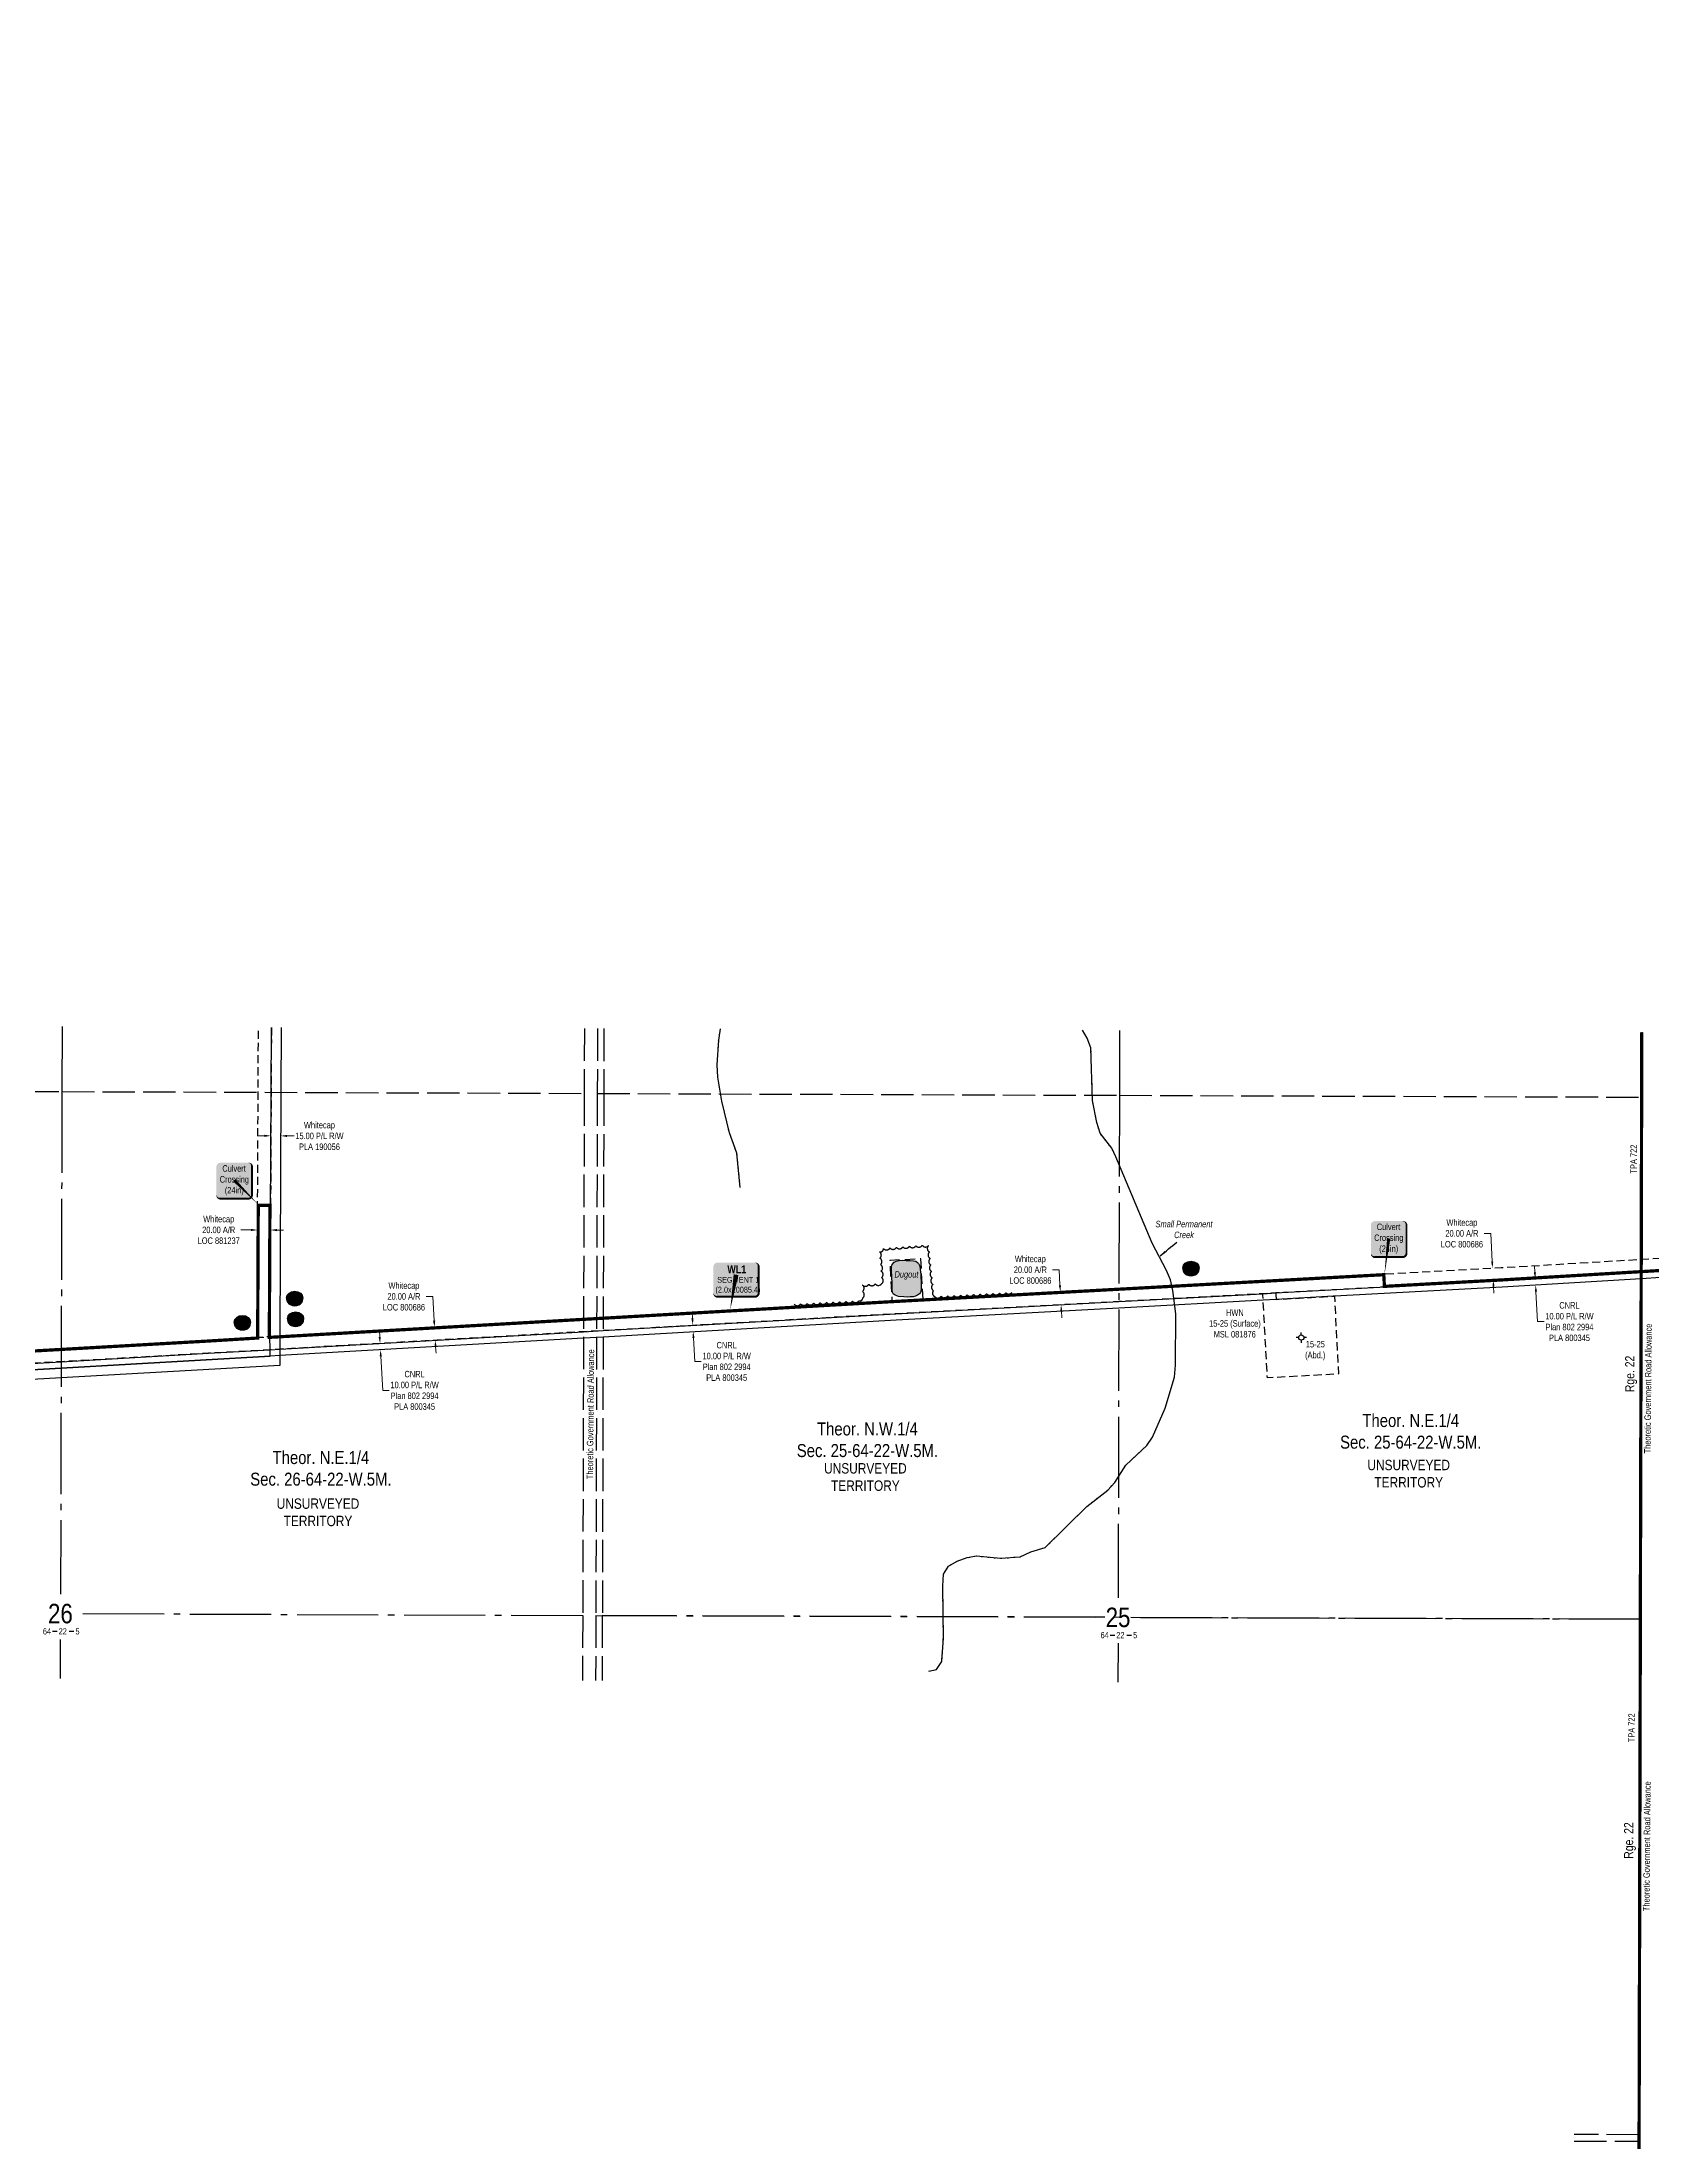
# Model space of a CAD drawing. Extents: x 479172 to 490274, y 6044075 to 6051612.
# Drawn here: x 486084 to 488565, y 6045830 to 6049065 of the extents above; entities that cross this region are included whole.
import ezdxf
from ezdxf.enums import TextEntityAlignment as Align

# ---------------------------------------------------------------- set-up
doc = ezdxf.new("R2010")
doc.units = 0
doc.header["$LTSCALE"] = 5
doc.header["$PDSIZE"] = 0.5
for name, pattern in [('0', [1, 1, 0]), ('CENTERLINEX3', [5, 2.5, -1, 0.5, -1]), ('foc-ACCESSROAD', [3.75, 2.5, -1.25]), ('foc-QUARTERLINE', [33, 25, -3, 2, -3]), ('foc-UNSURVEYED', [12.5, 10, -2.5]), ('foc-WHEELTRACKS', [2, 0.4, -1.6]), ('HIDDEN2', [4.7625, 3.175, -1.5875])]:
    doc.linetypes.add(name, pattern=pattern)
doc.layers.get('Defpoints').update_dxf_attribs({"color": 9})
for name, color, linetype in [('10', 1, 'Continuous'), ('9', 3, 'Continuous'), ('C-AR', 13, 'foc-ACCESSROAD'), ('C-RW', 13, 'Continuous'), ('C-SYMBOL', 7, 'Continuous'), ('CG-NOTES', 7, 'Continuous'), ('D-TXT', 6, 'Continuous'), ('F-RW', 190, 'Continuous'), ('F-WS', 190, 'foc-ACCESSROAD'), ('F-WS-S', 8, 'Continuous'), ('L-QSEC', 8, 'foc-QUARTERLINE'), ('L-ROAD-T', 7, 'Continuous'), ('L-SECLBL', 7, 'Continuous'), ('L-UNS-T', 3, 'Continuous'), ('L-USEC', 7, 'foc-UNSURVEYED'), ('P-CROSSINGS', 250, 'Continuous'), ('P-PROPOSED', 10, 'Continuous'), ('T-BUSH', 110, '0'), ('T-EXISTING TFA', 220, 'HIDDEN2'), ('T-WATER', 160, 'Continuous'), ('T-WATER-H', 133, 'Continuous'), ('T-WATER-P3', 160, 'foc-WHEELTRACKS'), ('T-WATER-T', 170, 'Continuous')]:
    doc.layers.add(name, color=color, linetype=linetype)
doc.layers.add('AS-TRAPPER BOUNDARY', color=7, linetype='CENTERLINEX3', true_color=0xb85c00, transparency=0.6)
doc.layers.add('AS-TRAPPER-T', color=7, linetype='Continuous', true_color=0xc26100)
for name, color, linetype, lineweight in [('C-AR-T', 13, 'Continuous', 9), ('F-RW-T', 190, 'Continuous', 9), ('F-WS-T', 190, 'Continuous', 9)]:
    doc.layers.add(name, color=color, linetype=linetype, lineweight=lineweight)
doc.styles.add('175L', font='ARIALN.TTF', dxfattribs={"height": 20})
doc.styles.add('80', font='ARIALN.TTF', dxfattribs={"height": 10})
doc.styles.add('80CG', font='ARIALN.TTF', dxfattribs={"height": 10})
doc.styles.add('80L', font='ARIALN.TTF', dxfattribs={"height": 10})
doc.styles.add('80LS', font='ARIALNI.TTF', dxfattribs={"height": 10})
doc.styles.add('BOLD', font='ARIALNB.TTF')
doc.styles.add('Crossing', font='ARIALN.TTF', dxfattribs={"height": 10})
doc.styles.add('foc-LtypeFont', font='ARIALN.TTF', dxfattribs={"height": 7.35})
doc.styles.add('SIMPLEX', font='ARIALN.TTF')
doc.linetypes.add('foc-TOPO-flowdirection-NOLINE', pattern='A,0,[">",foc-LtypeFont,S=0.3,R=0,X=0,Y=-0.945],-20,[">",foc-LtypeFont,S=0.3,R=0,X=0,Y=-0.945],0', length=20)
doc.dimstyles.new('Compass 5 000', dxfattribs={"dimscale": 5, "dimtxt": 9, "dimasz": 2, "dimexe": 0.2, "dimexo": 0.0625, "dimgap": 0.5, "dimtad": 0, "dimtih": 1, "dimtoh": 1, "dimzin": 0, "dimdsep": 46, "dimtxsty": '80CG', "dimcen": 0.1, "dimse1": 1, "dimse2": 1, "dimclrd": 256, "dimclrt": 256, "dimaunit": 1, "dimadec": 4, "dimazin": 0, "dimtfac": 0.06, "dimtofl": 0, "dimtmove": 0, "dimatfit": 1, "dimfxl": 0.2, "dimtolj": 1, "dimtzin": 0, "dimlwd": -1, "dimarcsym": 0})

# ---------------------------------------------------------------- blocks, each defined once
blk = doc.blocks.new('*U426')
h = blk.add_hatch(color=254)
edge = h.paths.add_edge_path()
edge.add_line((-21.5, -28.5), (21.5, -28.5))
edge.add_arc((21.5, -22.5), 6, 270, 360)
edge.add_line((27.5, -22.5), (27.5, 21))
edge.add_arc((21.5, 21), 6, 0, 90)
edge.add_line((21.5, 27), (-21.5, 27))
edge.add_arc((-21.5, 21), 6, 90, 180)
edge.add_line((-27.5, 21), (-27.5, -22.5))
edge.add_arc((-21.5, -22.5), 6, 180, 270)
at = {"color": 160, "flags": 128}
blk.add_lwpolyline([(-21.5, -28.5, 3, 3, 0), (21.5, -28.5, 3, 3, 0.414214), (27.5, -22.5, 3, 3, 0), (27.5, 21, 3, 0, 0.414214), (21.5, 27, 0, 0, 0), (-21.5, 27, 0, 0, 0.414214), (-27.5, 21, 0, 0, 0), (-27.5, -22.5, 0, 3, 0.414214)], format="xyseb", close=True, dxfattribs=at)
at = {"color": 160, "style": '80'}
blk.add_attdef('ENTER_TEXT_001', (-26.8, -4.9), '', height=10, dxfattribs=at)
blk = doc.blocks.new('xing2')
h = blk.add_hatch(color=50)
h.dxf.hatch_style = 1
edge = h.paths.add_edge_path()
edge.add_ellipse((0, 0), major_axis=(-12.5, 0), ratio=0.816297, start_angle=0, end_angle=360)
h = blk.add_hatch(color=250)
h.dxf.hatch_style = 1
edge = h.paths.add_edge_path()
edge.add_ellipse((0, -2), major_axis=(-12.5, 0), ratio=0.816297, start_angle=0, end_angle=180)
edge.add_line((12.5, -2), (12.5, 0))
edge.add_ellipse((0, 0), major_axis=(-12.5, 0), ratio=0.816297, start_angle=0, end_angle=180, ccw=False)
edge.add_line((-12.5, 0), (-12.5, -2))
at = {"color": 250}
blk.add_ellipse((0, 0), major_axis=(-12.5, 0), ratio=0.816297, dxfattribs=at)
blk.add_ellipse((0, -2), major_axis=(-12.5, 0), ratio=0.816297, start_param=0, end_param=3.141593, dxfattribs=at)
at = {"color": 250, "style": 'Crossing'}
blk.add_attdef('CROSSING', text='', height=9, dxfattribs=at).set_placement((0.1, 0), align=Align.MIDDLE_CENTER)
at = {"color": 250, "style": 'Crossing', "flags": 1}
for tag, p in [('DESCRIPTION', (0.1, -25.8)), ('OWNER', (0.1, -12.5)), ('LOCATION', (0.1, -39.3)), ('DWG_REF', (0.1, -52.8))]:
    blk.add_attdef(tag, text='', height=9, dxfattribs=at).set_placement(p, align=Align.MIDDLE_CENTER)
blk = doc.blocks.new('Gabd')
for p, q in [((-0.81, 0), (-1.62, 0)), ((0, 0.81), (0, 1.62)), ((1.62, 0), (0.81, 0)), ((0, -0.81), (0, -1.62))]:
    blk.add_line(p, q)
blk.add_circle((0, 0), 0.8)
blk = doc.blocks.new('L-SECLBL')
at = {"layer": '9', "color": 7}
for p, q in [((-5.1, -27.8), (-12.3, -27.8)), ((20.7, -27.8), (13.5, -27.8))]:
    blk.add_line(p, q, dxfattribs=at)
at = {"layer": '10', "color": 2, "style": 'SIMPLEX'}
blk.add_attdef('SEC', text='', height=30, dxfattribs=at).set_placement((0, 0), align=Align.MIDDLE)
at = {"layer": '10', "color": 5, "style": '80L'}
blk.add_attdef('TWP', text='', height=9.5, dxfattribs=at).set_placement((-14.4, -27.4), align=Align.MIDDLE_RIGHT)
blk.add_attdef('RGE', text='', height=9.5, dxfattribs=at).set_placement((3.6, -27.4), align=Align.MIDDLE_CENTER)
blk.add_attdef('MER', text='', height=9.5, dxfattribs=at).set_placement((23.2, -27.4), align=Align.MIDDLE_LEFT)
blk = doc.blocks.new('*D481')
at = {"layer": 'C-AR-T', "transparency": 16777216}
for p, q in [((486686.5, 6047132.4), (486676.5, 6047132.4)), ((486688.6, 6047095), (486686.5, 6047132.4)), ((486690.9, 6047055), (486691.5, 6047045))]:
    blk.add_line(p, q, dxfattribs=at)
for points in [[(486690.3, 6047095), (486686.9, 6047094.9), (486689.2, 6047085)], [(486692.6, 6047055.1), (486689.2, 6047054.9), (486690.3, 6047065)]]:
    blk.add_solid(points, dxfattribs=at)
at = {"layer": 'Defpoints', "color": 0, "transparency": 16777216}
for p in [(486669.3, 6047083.8), (486670.5, 6047063.8), (486689.2, 6047085)]:
    blk.add_point(p, dxfattribs=at)
at = {"layer": 'C-AR-T', "transparency": 16777216, "insert": (486642.1, 6047132.4), "char_height": 10, "attachment_point": 5, "style": '80CG'}
blk.add_mtext('\\A1;Whitecap\\P20.00 A/R\\PLOC 800686', dxfattribs=at)
blk = doc.blocks.new('*D482')
at = {"layer": 'C-AR-T', "transparency": 16777216}
for p, q in [((486406.5, 6047234.8), (486391, 6047234.9)), ((486446.4, 6047234.6), (486456.4, 6047234.6))]:
    blk.add_line(p, q, dxfattribs=at)
for points in [[(486406.5, 6047236.5), (486406.4, 6047233.1), (486416.5, 6047234.7)], [(486446.5, 6047236.3), (486446.4, 6047232.9), (486436.4, 6047234.7)]]:
    blk.add_solid(points, dxfattribs=at)
at = {"layer": 'Defpoints', "color": 0, "transparency": 16777216}
for p in [(486416.5, 6047236.8), (486436.4, 6047234.7), (486436.5, 6047236.7)]:
    blk.add_point(p, dxfattribs=at)
at = {"layer": 'C-AR-T', "transparency": 16777216, "insert": (486356.7, 6047234.9), "char_height": 10, "attachment_point": 5, "style": '80CG'}
blk.add_mtext('\\A1;Whitecap\\P20.00 A/R\\PLOC 881237', dxfattribs=at)
blk = doc.blocks.new('*D483')
at = {"layer": 'C-AR-T', "transparency": 16777216}
for p, q in [((486427.1, 6047379.8), (486417.1, 6047379.9)), ((486462.1, 6047379.7), (486472.8, 6047379.6))]:
    blk.add_line(p, q, dxfattribs=at)
for points in [[(486427.1, 6047381.5), (486427.1, 6047378.2), (486437.1, 6047379.8)], [(486462.1, 6047381.3), (486462.1, 6047378), (486452.1, 6047379.7)]]:
    blk.add_solid(points, dxfattribs=at)
at = {"layer": 'Defpoints', "color": 0, "transparency": 16777216}
for p in [(486437.1, 6047379.8), (486437, 6047347.9), (486452, 6047347.8)]:
    blk.add_point(p, dxfattribs=at)
at = {"layer": 'C-AR-T', "transparency": 16777216, "insert": (486511.9, 6047379.6), "char_height": 10, "attachment_point": 5, "style": '80CG'}
blk.add_mtext('\\A1;Whitecap\\P15.00 P/L R/W\\PPLA 190056', dxfattribs=at)
blk = doc.blocks.new('*D487')
at = {"layer": 'C-AR-T', "transparency": 16777216}
for p, q in [((487651.6, 6047173.5), (487641.6, 6047173.5)), ((487652.9, 6047149.6), (487651.6, 6047173.5)), ((487655.1, 6047109.6), (487655.7, 6047099.7))]:
    blk.add_line(p, q, dxfattribs=at)
for points in [[(487654.6, 6047149.7), (487651.3, 6047149.5), (487653.5, 6047139.6)], [(487656.8, 6047109.7), (487653.5, 6047109.6), (487654.6, 6047119.6)]]:
    blk.add_solid(points, dxfattribs=at)
at = {"layer": 'Defpoints', "color": 0, "transparency": 16777216}
for p in [(487500.3, 6047131.2), (487653.5, 6047139.6), (487501.4, 6047111.2)]:
    blk.add_point(p, dxfattribs=at)
at = {"layer": 'C-AR-T', "transparency": 16777216, "insert": (487607.3, 6047173.5), "char_height": 10, "attachment_point": 5, "style": '80CG'}
blk.add_mtext('\\A1;Whitecap\\P20.00 A/R\\PLOC 800686', dxfattribs=at)
blk = doc.blocks.new('*D488')
at = {"layer": 'C-AR-T', "transparency": 16777216}
for p, q in [((488316.6, 6047229.5), (488306.6, 6047229.5)), ((488318.9, 6047186.1), (488316.6, 6047229.5)), ((488321, 6047147.7), (488321.6, 6047137.7))]:
    blk.add_line(p, q, dxfattribs=at)
for points in [[(488320.6, 6047186.2), (488317.3, 6047186), (488319.5, 6047176.1)], [(488322.7, 6047147.8), (488319.4, 6047147.6), (488320.5, 6047157.7)]]:
    blk.add_solid(points, dxfattribs=at)
at = {"layer": 'Defpoints', "color": 0, "transparency": 16777216}
for p in [(488301.3, 6047175.1), (488319.5, 6047176.1), (488302.3, 6047156.7)]:
    blk.add_point(p, dxfattribs=at)
at = {"layer": 'C-AR-T', "transparency": 16777216, "insert": (488272.3, 6047229.5), "char_height": 10, "attachment_point": 5, "style": '80CG'}
blk.add_mtext('\\A1;Whitecap\\P20.00 A/R\\PLOC 800686', dxfattribs=at)
blk = doc.blocks.new('*D499')
at = {"layer": 'Defpoints', "color": 0, "transparency": 16777216}
for p in [(486615.8, 6047060.7), (486605.9, 6047050.1), (486616.4, 6047050.7)]:
    blk.add_point(p, dxfattribs=at)
at = {"layer": 'F-RW-T', "transparency": 16777216}
for p, q in [((486604.7, 6047070.1), (486604.2, 6047080)), ((486606.5, 6047040.2), (486609.5, 6046987.7)), ((486609.5, 6046987.7), (486619.5, 6046987.7))]:
    blk.add_line(p, q, dxfattribs=at)
for points in [[(486606.4, 6047070.2), (486603.1, 6047070), (486605.3, 6047060.1)], [(486608.1, 6047040.2), (486604.8, 6047040.1), (486605.9, 6047050.1)]]:
    blk.add_solid(points, dxfattribs=at)
at = {"layer": 'F-RW-T', "transparency": 16777216, "insert": (486658.5, 6046987.7), "char_height": 10, "attachment_point": 5, "style": '80CG'}
blk.add_mtext('\\A1;CNRL\\P10.00 P/L R/W\\PPlan 802 2994\\PPLA 800345', dxfattribs=at)
blk = doc.blocks.new('*D502')
at = {"layer": 'Defpoints', "color": 0, "transparency": 16777216}
for p in [(488263.1, 6047153), (488263.7, 6047143), (488385.9, 6047149.7)]:
    blk.add_point(p, dxfattribs=at)
at = {"layer": 'F-RW-T', "transparency": 16777216}
for p, q in [((488384.8, 6047169.6), (488384.2, 6047179.6)), ((488386.4, 6047139.7), (488388.9, 6047093.6)), ((488388.9, 6047093.6), (488398.9, 6047093.6))]:
    blk.add_line(p, q, dxfattribs=at)
for points in [[(488386.4, 6047169.7), (488383.1, 6047169.5), (488385.3, 6047159.7)], [(488388.1, 6047139.8), (488384.7, 6047139.6), (488385.9, 6047149.7)]]:
    blk.add_solid(points, dxfattribs=at)
at = {"layer": 'F-RW-T', "transparency": 16777216, "insert": (488438, 6047093.6), "char_height": 10, "attachment_point": 5, "style": '80CG'}
blk.add_mtext('\\A1;CNRL\\P10.00 P/L R/W\\PPlan 802 2994\\PPLA 800345', dxfattribs=at)
blk = doc.blocks.new('*D503')
at = {"layer": 'Defpoints', "color": 0, "transparency": 16777216}
for p in [(487631, 6047118.3), (487631.5, 6047108.4), (487087.2, 6047088.6)]:
    blk.add_point(p, dxfattribs=at)
at = {"layer": 'F-RW-T', "transparency": 16777216}
for p, q in [((487086.7, 6047098.5), (487086.1, 6047108.5)), ((487088.3, 6047068.6), (487090.3, 6047032.3)), ((487090.3, 6047032.3), (487100.3, 6047032.3))]:
    blk.add_line(p, q, dxfattribs=at)
for points in [[(487088.3, 6047098.6), (487085, 6047098.5), (487087.2, 6047088.6)], [(487090, 6047068.7), (487086.6, 6047068.5), (487087.7, 6047078.6)]]:
    blk.add_solid(points, dxfattribs=at)
at = {"layer": 'F-RW-T', "transparency": 16777216, "insert": (487139.4, 6047032.3), "char_height": 10, "attachment_point": 5, "style": '80CG'}
blk.add_mtext('\\A1;CNRL\\P10.00 P/L R/W\\PPlan 802 2994\\PPLA 800345', dxfattribs=at)
blk = doc.blocks.new('*U566')
h = blk.add_hatch(color=254)
edge = h.paths.add_edge_path()
edge.add_line((-29, -34.1), (29, -34.1))
edge.add_arc((29, -28.1), 6, 270, 360)
edge.add_line((35, -28.1), (35, 12.5))
edge.add_arc((29, 12.5), 6, 0, 90)
edge.add_line((29, 18.5), (-29, 18.5))
edge.add_arc((-29, 12.5), 6, 90, 180)
edge.add_line((-35, 12.5), (-35, -28.1))
edge.add_arc((-29, -28.1), 6, 180, 270)
at = {"color": 1, "true_color": 0xff1414, "flags": 128}
blk.add_lwpolyline([(-29, -34.1, 3, 3, 0), (29, -34.1, 3, 3, 0.414214), (35, -28.1, 3, 3, 0), (35, 12.5, 3, 0, 0.414214), (29, 18.5, 0, 0, 0), (-29, 18.5, 0, 0, 0.414214), (-35, 12.5, 0, 0, 0), (-35, -28.1, 0, 3, 0.414214)], format="xyseb", close=True, dxfattribs=at)
blk.add_lwpolyline([(-9, -54.1, 0, 7.5, 0), (0, 0, 0, 0, 0)], format="xyseb", dxfattribs=at)
at = {"color": 1, "true_color": 0xff1414}
for tag, p, height, style in [('TEMP_AREA_W1_001', (-9.2, 2.2), 12, 'BOLD'), ('ENTER_TEXT_001', (-30.7, -12.5), 9, '80')]:
    blk.add_attdef(tag, p, '', height=height, dxfattribs=dict(at, style=style))

msp = doc.modelspace()

# ---------------------------------------------------------------- hatches: boundary and pattern name
at = {"layer": 'T-WATER-H'}
h = msp.add_hatch(color=256, dxfattribs=at)
h.dxf.hatch_style = 1
h.paths.add_polyline_path([(487394.449, 6047181.36), (487397.678, 6047185.077), (487400.348, 6047186.78), (487405.129, 6047187.546), (487410.066, 6047188.113), (487416.09, 6047188.028), (487421.989, 6047187.83), (487427.516, 6047187.362), (487430.651, 6047186.595), (487433.415, 6047184.78), (487435.153, 6047182.978), (487436.768, 6047179.161), (487437.637, 6047173.941), (487438.01, 6047170.351), (487438.414, 6047166.152), (487438.693, 6047161.442), (487438.91, 6047155.497), (487439.128, 6047149.269), (487439.221, 6047142.318), (487438.289, 6047138.686), (487436.364, 6047136.203), (487433.508, 6047134.401), (487430.093, 6047133.025), (487426.708, 6047131.904), (487422.206, 6047131.607), (487418.605, 6047131.38), (487412.519, 6047131.649), (487404.353, 6047132.472), (487399.261, 6047134.26), (487396.156, 6047136.246), (487394.977, 6047138.643), (487394.449, 6047142.758), (487394.356, 6047147.113), (487394.169, 6047153.554), (487393.89, 6047162.293), (487393.673, 6047165.287), (487393.548, 6047169.997), (487393.579, 6047174.494), (487393.486, 6047177.346)])

# ---------------------------------------------------------------- linework, layer by layer
at = {"layer": 'AS-TRAPPER BOUNDARY', "const_width": 5, "flags": 128}
msp.add_lwpolyline([(488540.769, 6044102.823), (488541.307, 6044202.822), (488549.197, 6047439.374), (488549.443, 6047539.375)], dxfattribs=at)
at = {"layer": 'C-AR', "flags": 128}
for points in [[(484383.801, 6046948.842), (484483.818, 6046953.75), (484722.94, 6046965.485), (485288.896, 6047002.038), (485319.061, 6047003.985), (485461.102, 6047013.101), (485479.275, 6047014.333), (485503.892, 6047015.922), (485526.216, 6047017.364), (485538.424, 6047018.153), (485393.445, 6047197.812), (485319.964, 6047288.878), (485289.922, 6047326.108), (485188.912, 6047451.281), (485175.43, 6047467.987), (485160.552, 6047486.421), (484564.722, 6048224.807), (484538.192, 6048257.686), (484488.393, 6048319.406), (484293.591, 6048560.84), (484124.44, 6048626.273), (483805.441, 6049064.592), (483830.247, 6049064.5), (484137.149, 6048642.803), (484305.798, 6048577.565), (484488.5, 6048351.128), (484563.969, 6048257.59), (484580.288, 6048237.368), (485214.689, 6047451.189), (485290.023, 6047357.836), (485320.064, 6047320.606), (485562.854, 6047019.731), (485592.865, 6047021.67), (485633.096, 6047024.268), (485652.802, 6047025.541), (485792.412, 6047033.486), (486113.962, 6047051.8), (486339.733, 6047064.655), (486415.702, 6047069.287), (486435.701, 6047070.433), (486450.701, 6047071.292), (486918.893, 6047098.14), (486949.057, 6047099.87), (487398.72, 6047125.654), (487743.806, 6047144.554), (487984.336, 6047157.727), (488332.681, 6047176.804), (488547.351, 6047189.579), (488548.588, 6047189.653), (488578.752, 6047191.448), (488911, 6047211.216), (489079.281, 6047221.237), (489086.679, 6047225.016), (489100.561, 6047238.122), (489109.341, 6047260.874), (489105.399, 6047438.598), (489103.18, 6047538.617)], [(486437.865, 6047546.85), (486437.411, 6047446.833), (486435.701, 6047070.433), (486415.702, 6047069.287), (486417.42, 6047446.905), (486417.875, 6047546.921)], [(490272.233, 6044454.778), (490202.329, 6044424.141), (490172.142, 6044410.911), (489881.273, 6044283.419), (489834.317, 6044288.807), (489828.359, 6044289.491), (489550.007, 6044321.438), (489540.058, 6044322.581), (489539.631, 6044322.776), (489538.212, 6044323.655), (489535.126, 6044325.453), (489529.34, 6044328.824), (489503.917, 6044343.636), (489503.349, 6044344.416), (489490.852, 6044361.564), (489367.311, 6044531.1), (489199.589, 6044761.263), (489082.03, 6044863.593), (489073.944, 6044881.924), (489074.417, 6044893.046), (489079.177, 6045006.153), (489101.566, 6045532.335), (489122.24, 6045810.234), (489124.484, 6045840.389), (489133.847, 6045966.247), (489130.85, 6045988.351), (489133.339, 6046018.105), (489139.796, 6046039.484), (489152.99, 6046169.486), (489154.51, 6046538.17), (489149.928, 6046634.385), (489145.267, 6046732.276), (489145.149, 6046734.937), (489134.306, 6046792.903), (489134.014, 6046793.455), (489117.465, 6046824.763), (489108.777, 6046832.047), (489055.893, 6046876.384), (488992.368, 6047022.33), (488941.203, 6047172.99), (488938.574, 6047180.809), (488937.909, 6047182.772), (488936.306, 6047187.495), (488929.524, 6047192.286), (488919.296, 6047191.677), (488909.207, 6047191.076), (488578.704, 6047171.407), (488548.54, 6047169.611), (488333.822, 6047156.834), (487985.43, 6047137.752), (487965.457, 6047136.657), (487743.753, 6047124.517), (487399.84, 6047105.683), (486949.001, 6047079.83), (486918.837, 6047078.101), (486450.757, 6047051.191), (486435.757, 6047050.324), (486340.901, 6047044.937), (486113.902, 6047031.945), (485654.02, 6047005.575), (485553.797, 6046999.101), (485541.59, 6046998.313), (485519.266, 6046996.871), (485494.64, 6046995.28), (485476.402, 6046994.097), (485318.998, 6046983.937), (485288.832, 6046981.988), (484776.305, 6046948.885), (484761.333, 6046947.918), (484724.075, 6046945.514), (484483.751, 6046933.719), (484383.735, 6046928.811)]]:
    msp.add_lwpolyline(points, dxfattribs=at)
at = {"layer": 'C-RW'}
for points in [[(485654.68, 6046995.604), (486113.872, 6047021.934), (486435.786, 6047040.385), (486435.758, 6047050.27), (486435.701, 6047070.433), (486437.411, 6047446.833), (486437.865, 6047546.85)], [(486452.855, 6047546.797), (486452.402, 6047446.78), (486450.701, 6047071.293), (486450.757, 6047051.142), (486450.786, 6047041.236), (486450.828, 6047026.228), (486113.827, 6047006.905), (485655.593, 6046980.629)]]:
    msp.add_lwpolyline(points, dxfattribs=at)
at = {"layer": 'F-RW'}
for points in [[(485654.02, 6047005.575), (486113.902, 6047031.945), (486340.901, 6047044.927), (486435.757, 6047050.32), (486450.757, 6047051.187), (486918.837, 6047078.101), (486949.001, 6047079.83), (487399.84, 6047105.683), (487743.753, 6047124.517), (487965.457, 6047136.656), (487985.43, 6047137.75), (488333.822, 6047156.834), (488548.54, 6047169.611), (488578.704, 6047171.407)], [(488578.679, 6047161.394), (488548.515, 6047159.599), (488334.535, 6047146.865), (488075.761, 6047132.69), (488074.052, 6047132.597), (487985.977, 6047127.771), (487966.004, 6047126.676), (487743.727, 6047114.508), (487400.575, 6047095.715), (486948.973, 6047069.819), (486918.808, 6047068.09), (486450.786, 6047041.236), (486435.786, 6047040.383), (486113.872, 6047021.934), (485654.68, 6046995.604)]]:
    msp.add_lwpolyline(points, dxfattribs=at)
at = {"layer": 'F-WS', "flags": 128}
msp.add_lwpolyline([(487985.551, 6047135.533), (487985.977, 6047127.771), (488074.052, 6047132.597), (488075.761, 6047132.69), (488076.783, 6047114.02), (488082.316, 6047012.955), (487972.559, 6047006.944), (487966.004, 6047126.676), (487965.579, 6047134.43), (487965.457, 6047136.656), (487985.43, 6047137.75), (487985.551, 6047135.533)], close=True, dxfattribs=at)
at = {"layer": 'L-QSEC'}
for p, q in [((486115.458, 6047547.999), (486115.147, 6047447.994)), ((487744.853, 6047542.226), (487744.588, 6047442.22)), ((486115.147, 6047447.994), (486112.832, 6046673.968)), ((487744.588, 6047442.22), (487742.555, 6046668.156)), ((486147.4, 6046643.845), (486917.606, 6046641.101)), ((486937.723, 6046641.052), (487707.853, 6046638.281)), ((488547.238, 6046635.26), (486947.765, 6046640.992)), ((487777.135, 6046638.031), (488547.238, 6046635.26)), ((486112.622, 6046603.968), (486112.443, 6046543.952)), ((487742.371, 6046598.156), (487742.213, 6046538.134))]:
    msp.add_line(p, q, dxfattribs=at)
at = {"layer": 'L-USEC'}
for p, q in [((486920.152, 6047545.148), (486919.87, 6047445.139)), ((486940.269, 6047545.076), (486939.987, 6047445.082)), ((486950.332, 6047545.041), (486950.05, 6047445.053)), ((488549.441, 6047539.375), (488549.197, 6047439.374)), ((485310.434, 6047450.85), (486115.147, 6047447.994)), ((486115.147, 6047447.994), (486919.87, 6047445.139)), ((486919.87, 6047445.139), (486917.606, 6046641.101)), ((486939.987, 6047445.082), (486937.723, 6046641.044)), ((486939.987, 6047445.067), (487744.588, 6047442.22)), ((486950.05, 6047445.054), (486947.786, 6046641.016)), ((487744.588, 6047442.22), (488549.197, 6047439.374)), ((488549.197, 6047439.374), (488548.218, 6047037.318)), ((488548.218, 6047037.318), (488547.238, 6046635.26)), ((486917.606, 6046641.101), (486917.324, 6046541.079)), ((486937.723, 6046641.044), (486937.441, 6046541.007)), ((486947.786, 6046641.016), (486947.504, 6046540.971)), ((488547.238, 6046635.26), (488546.258, 6046233.199)), ((488546.258, 6046233.199), (488545.277, 6045831.163)), ((488445.277, 6045831.526), (488545.277, 6045831.163)), ((488545.301, 6045841.205), (488445.301, 6045841.568))]:
    msp.add_line(p, q, dxfattribs=at)
at = {"layer": 'P-PROPOSED', "const_width": 4.997, "flags": 128}
msp.add_lwpolyline([(488578.644, 6047172.405), (488548.48, 6047170.609), (488333.765, 6047157.832), (488152.889, 6047147.925), (488151.904, 6047165.903), (487743.861, 6047143.556), (487398.776, 6047124.656), (486949.115, 6047098.872), (486918.95, 6047097.142), (486450.759, 6047070.294), (486434.697, 6047069.375), (486435.621, 6047272.784), (486417.627, 6047272.866), (486416.697, 6047068.346), (486339.792, 6047063.657), (486114.018, 6047050.802), (485792.469, 6047032.488)], dxfattribs=at)
at = {"layer": 'T-BUSH', "flags": 128}
msp.add_lwpolyline([(487243.412, 6047120.496, 0.52056705), (487253.392, 6047121.029, 0.52056705), (487263.373, 6047121.563, 0.52056705), (487273.353, 6047122.097, 0.52056705), (487283.333, 6047122.63, 0.52056705), (487293.314, 6047123.164, 0.52056705), (487303.294, 6047123.698, 0.52056705), (487313.275, 6047124.232, 0.52056705), (487323.255, 6047124.765, 0.52056705), (487333.236, 6047125.299, 0.52056705), (487343.216, 6047125.833, 0.52056705), (487349.072, 6047130.058, 0.52056705), (487348.502, 6047140.037, 0.52056705), (487348.733, 6047149.861, 0.52056705), (487358.388, 6047151.291, 0.52056705), (487368.373, 6047151.739, 0.52056705), (487378.357, 6047152.188, 0.52056705), (487378.281, 6047161.411, 0.52056705), (487377.368, 6047171.364, 0.52056705), (487376.455, 6047181.317, 0.52056705), (487375.542, 6047191.27, 0.52056705), (487374.629, 6047201.223, 0.52056705), (487381.034, 6047206.248, 0.52056705), (487390.993, 6047207.094, 0.52056705), (487400.952, 6047207.94, 0.52056705), (487410.91, 6047208.786, 0.52056705), (487420.869, 6047209.632, 0.52056705), (487430.828, 6047210.478, 0.52056705), (487440.787, 6047211.324, 0.52056705), (487450.352, 6047210.674, 0.52056705), (487451.792, 6047200.846, 0.52056705), (487452.845, 6047190.907, 0.52056705), (487453.899, 6047180.968, 0.52056705), (487454.953, 6047171.029, 0.52056705), (487456.006, 6047161.09, 0.52056705), (487457.06, 6047151.151, 0.52056705), (487458.114, 6047141.212, 0.52056705), (487459.952, 6047132.194, 0.52056705), (487469.932, 6047132.74, 0.52056705), (487479.911, 6047133.287, 0.52056705), (487489.891, 6047133.833, 0.52056705), (487499.871, 6047134.38, 0.52056705), (487509.851, 6047134.926, 0.52056705), (487519.83, 6047135.473, 0.52056705), (487529.81, 6047136.02, 0.52056705), (487539.79, 6047136.566, 0.52056705), (487549.77, 6047137.113, 0.52056705), (487559.749, 6047137.659, 0.52056705), (487569.729, 6047138.206, 0.52056705), (487578.75, 6047138.7, 0.52056705)], format="xyb", dxfattribs=at)
at = {"layer": 'T-EXISTING TFA', "flags": 128}
msp.add_lwpolyline([(487441.973, 6047128.024), (487438.532, 6047190.396), (487390.63, 6047187.754), (487394.071, 6047125.381)], close=True, dxfattribs=at)
at = {"layer": 'T-WATER', "flags": 128}
msp.add_lwpolyline([(487764.218, 6046881.781), (487786.58, 6046902.729), (487795.45, 6046915.646), (487815.149, 6046960.274), (487829.378, 6047007.894), (487831.035, 6047026.807), (487831.597, 6047105.626), (487826.867, 6047141.459), (487823.124, 6047158.019), (487816.921, 6047172.602), (487794.833, 6047214.231), (487738.982, 6047347.626)], dxfattribs=at)
msp.add_lwpolyline([(487394.449, 6047181.36), (487397.678, 6047185.077), (487400.348, 6047186.78), (487405.129, 6047187.546), (487410.066, 6047188.113), (487416.09, 6047188.028), (487421.989, 6047187.83), (487427.516, 6047187.362), (487430.651, 6047186.595), (487433.415, 6047184.78), (487435.153, 6047182.978), (487436.768, 6047179.161), (487437.637, 6047173.941), (487438.01, 6047170.351), (487438.414, 6047166.152), (487438.693, 6047161.442), (487438.91, 6047155.497), (487439.128, 6047149.269), (487439.221, 6047142.318), (487438.289, 6047138.686), (487436.364, 6047136.203), (487433.508, 6047134.401), (487430.093, 6047133.025), (487426.708, 6047131.904), (487422.206, 6047131.607), (487418.605, 6047131.38), (487412.519, 6047131.649), (487404.353, 6047132.472), (487399.261, 6047134.26), (487396.156, 6047136.246), (487394.977, 6047138.643), (487394.449, 6047142.758), (487394.356, 6047147.113), (487394.169, 6047153.554), (487393.89, 6047162.293), (487393.673, 6047165.287), (487393.548, 6047169.997), (487393.579, 6047174.494), (487393.486, 6047177.346)], close=True, dxfattribs=at)
at = {"layer": 'T-WATER-P3', "flags": 128}
for points in [[(487160.428, 6047300.078), (487155.017, 6047352.956), (487143.691, 6047384.396), (487131.8, 6047433.243), (487125.749, 6047470.272), (487124.823, 6047489.06), (487127.117, 6047527.122), (487129.843, 6047544.397)], [(487738.982, 6047347.626), (487732.622, 6047361.041), (487714.881, 6047383.886), (487709.756, 6047400.266), (487703.109, 6047434.174), (487700.664, 6047515.513), (487694.883, 6047530.213), (487687.655, 6047542.423)], [(487450.718, 6046555.439), (487462.905, 6046557.798), (487470.694, 6046570.112), (487473.35, 6046606.733), (487472.349, 6046686.331), (487473.587, 6046704.64), (487480.956, 6046716.835), (487494.515, 6046724.838), (487509.759, 6046730.082), (487524.113, 6046732.795), (487561.464, 6046729.058), (487591.423, 6046731.348), (487607.837, 6046739.001), (487630.257, 6046745.713), (487694.23, 6046808.869), (487726.503, 6046833.977), (487737.358, 6046845.874), (487754.494, 6046872.673), (487764.218, 6046881.781)]]:
    msp.add_lwpolyline(points, dxfattribs=at)
at = {"layer": 'T-WATER-P3', "linetype": 'foc-TOPO-flowdirection-NOLINE', "flags": 128}
for points in [[(487160.428, 6047300.078), (487155.017, 6047352.956), (487143.691, 6047384.396), (487131.8, 6047433.243), (487125.749, 6047470.272), (487124.823, 6047489.06), (487127.117, 6047527.122), (487129.843, 6047544.397)], [(487738.982, 6047347.626), (487732.622, 6047361.041), (487714.881, 6047383.886), (487709.756, 6047400.266), (487703.109, 6047434.174), (487700.664, 6047515.513), (487694.883, 6047530.213), (487687.655, 6047542.423)], [(487450.718, 6046555.439), (487462.905, 6046557.798), (487470.694, 6046570.112), (487473.35, 6046606.733), (487472.349, 6046686.331), (487473.587, 6046704.64), (487480.956, 6046716.835), (487494.515, 6046724.838), (487509.759, 6046730.082), (487524.113, 6046732.795), (487561.464, 6046729.058), (487591.423, 6046731.348), (487607.837, 6046739.001), (487630.257, 6046745.713), (487694.23, 6046808.869), (487726.503, 6046833.977), (487737.358, 6046845.874), (487754.494, 6046872.673), (487786.58, 6046902.729), (487795.45, 6046915.646), (487815.149, 6046960.274), (487829.378, 6047007.894), (487831.035, 6047026.807), (487831.597, 6047105.626), (487826.867, 6047141.459), (487823.124, 6047158.019), (487816.921, 6047172.602), (487794.833, 6047214.231), (487738.982, 6047347.626)]]:
    msp.add_lwpolyline(points, dxfattribs=at)
at = {"layer": 'T-WATER-T', "color": 160, "flags": 128}
for points in [[(486417.872, 6047273.699, 0, 4.989, 0), (486380.626, 6047311.386, 0, 0, 0)], [(488152.905, 6047165.016, 0, 4.989, 0), (488159.499, 6047221.446, 0, 0, 0)]]:
    msp.add_lwpolyline(points, format="xyseb", dxfattribs=at)

# ---------------------------------------------------------------- block references
ref = msp.add_blockref('*U426', (486380.626, 6047311.386), dxfattribs=dict(xscale=0.9973743020576019, yscale=0.9973743020576019, zscale=0.9973743020576019))
ref.add_attrib('ENTER_TEXT_001', 'Culvert', (486362.295, 6047324.574), dxfattribs={"color": 160, "height": 9.9737, "style": '80'})
ref.add_attrib('ENTER_TEXT_002', 'Crossing', (486358.209, 6047307.774), dxfattribs={"color": 160, "height": 9.9737, "style": '80'})
ref.add_attrib('ENTER_TEXT_003', '(24in)', (486366.026, 6047290.981), dxfattribs={"color": 160, "height": 9.9737, "style": '80'})
ref = msp.add_blockref('*U426', (488159.499, 6047221.446), dxfattribs=dict(xscale=0.9973743020576019, yscale=0.9973743020576019, zscale=0.9973743020576019))
ref.add_attrib('ENTER_TEXT_001', 'Culvert', (488141.167, 6047234.634), dxfattribs={"color": 160, "height": 9.9737, "style": '80'})
ref.add_attrib('ENTER_TEXT_002', 'Crossing', (488137.081, 6047217.834), dxfattribs={"color": 160, "height": 9.9737, "style": '80'})
ref.add_attrib('ENTER_TEXT_003', '(24in)', (488144.898, 6047201.041), dxfattribs={"color": 160, "height": 9.9737, "style": '80'})
at = {"layer": 'CG-NOTES'}
ref = msp.add_blockref('*U566', (487153.847, 6047165.925), dxfattribs=dict(at, xscale=0.997902421955689, yscale=0.997902421955689, zscale=0.997902421955689))
ref.add_attrib('TEMP_AREA_W1_001', 'WL1', (487140.463, 6047168.165), dxfattribs={"layer": '0', "color": 1, "true_color": 0xff1414, "height": 11.9748, "style": 'BOLD'})
ref.add_attrib('ENTER_TEXT_001', 'SEGMENT 1', (487124.839, 6047153.475), dxfattribs={"layer": '0', "color": 1, "true_color": 0xff1414, "height": 8.9811, "style": '80'})
ref.add_attrib('ENTER_TEXT_002', '(2.0x10085.4)', (487122.104, 6047138.353), dxfattribs={"layer": '0', "color": 1, "true_color": 0xff1414, "height": 8.98112, "style": '80'})
at = {"layer": 'F-WS-S', "xscale": 4.999999999999987, "yscale": 4.999999999999987, "zscale": 4.999999999999987}
msp.add_blockref('Gabd', (488024.773, 6047069.024), dxfattribs=at)
at = {"layer": 'L-SECLBL'}
for p, values in [((486112.742, 6046643.968), {'SEC': '26', 'TWP': '64', 'RGE': '22', 'MER': '5'}), ((487742.476, 6046638.156), {'SEC': '25', 'TWP': '64', 'RGE': '22', 'MER': '5'})]:
    msp.add_blockref('L-SECLBL', p, dxfattribs=at).add_auto_attribs(values)
at = {"layer": 'P-CROSSINGS', "color": 5, "xscale": 0.999476, "yscale": 0.999476, "zscale": 0.999476}
for p, values in [((487854.867, 6047176.497), {'CROSSING': 'X18'}), ((486393.189, 6047092.929), {'CROSSING': 'X21'})]:
    msp.add_blockref('xing2', p, dxfattribs=at).add_auto_attribs(values)
at = {"layer": 'P-CROSSINGS', "xscale": 0.999476, "yscale": 0.999476, "zscale": 0.999476}
for p, values in [((486473.825, 6047130.337), {'CROSSING': 'X20'}), ((486475.063, 6047098.373), {'CROSSING': 'X19'})]:
    msp.add_blockref('xing2', p, dxfattribs=at).add_auto_attribs(values)

# ---------------------------------------------------------------- texts
at = {"layer": 'AS-TRAPPER-T', "style": '80L'}
for p in [(488541.838, 6047321.663), (488538.583, 6046445.71)]:
    msp.add_text('TPA 722', height=9.9941, rotation=89.795712, dxfattribs=at).set_placement(p)
at = {"layer": 'C-SYMBOL', "color": 3, "char_height": 20, "width": 215.98445, "attachment_point": 2, "style": '175L'}
for s, insert in [('Theor. N.W.1/4 \\PSec. 25-64-22-W.5M.', (487356.27, 6046938.389)), ('Theor. N.E.1/4 \\PSec. 25-64-22-W.5M.', (488193.437, 6046951.303)), ('Theor. N.E.1/4 \\PSec. 26-64-22-W.5M.', (486514.163, 6046894.306))]:
    msp.add_mtext(s, dxfattribs=dict(at, insert=insert))
at = {"layer": 'D-TXT', "color": 3, "char_height": 14, "attachment_point": 1, "rotation": 90, "style": '80L'}
for insert in [(488523.927, 6046985.007), (488522.176, 6046266.362)]:
    msp.add_mtext_dynamic_manual_height_columns('Rge. 22', width=73.67783, gutter_width=47.45, heights=[0], dxfattribs=dict(at, insert=insert))
at = {"layer": 'F-WS-T', "char_height": 9.99477, "attachment_point": 1, "style": '175L'}
for s, width, insert in [('\\pi26.68626;HWN\\P\\pi0.62213;15-25 (Surface)\\P\\pi7.66824;MSL 081876', 78.87079, (487882.139, 6047112.529)), ('\\pi1.50215;15-25\\P\\pi0.39427;(Abd.)', 30.58196, (488030.304, 6047063.887))]:
    msp.add_mtext_dynamic_manual_height_columns(s, width=width, gutter_width=99.843, heights=[0], dxfattribs=dict(at, insert=insert))
at = {"layer": 'L-ROAD-T', "style": '80L'}
for p in [(488558.983, 6046990.63), (486929.368, 6046950.937), (488557.264, 6046285.608)]:
    msp.add_text('Theoretic Government Road Allowance', height=10, rotation=89.459776, dxfattribs=at).set_placement(p, align=Align.MIDDLE_CENTER)
at = {"layer": 'L-UNS-T', "color": 3, "char_height": 16, "attachment_point": 5, "style": '80L'}
for insert in [(487353.13, 6046854.197), (488190.292, 6046859.358), (486509.665, 6046799.827)]:
    msp.add_mtext_dynamic_manual_height_columns('UNSURVEYED TERRITORY', width=126.28168, gutter_width=47.45, heights=[0], dxfattribs=dict(at, insert=insert))
at = {"layer": 'T-WATER-T', "attachment_point": 1}
for s, width, gutter_width, insert, char_height, style in [('\\pi0.4327;{\\fArial Narrow|b0|i1|c0|p34;Small Permanent\\P\\pi29.11961;Creek}', 88.362, 49.948, (487799.729, 6047248.936), 10, '80L'), ('Dugout', 37.4608, 49.974, (487397.977, 6047171.464), 9.9947, '80LS')]:
    msp.add_mtext_dynamic_manual_height_columns(s, width=width, gutter_width=gutter_width, heights=[0], dxfattribs=dict(at, insert=insert, char_height=char_height, style=style))

# ---------------------------------------------------------------- dimensions: what is measured, and where the dimension line sits
at = {"layer": 'C-AR-T'}
for base, p1, p2, angle, text, picture, middle in [((486437.107, 6047379.785), (486451.954, 6047347.813), (486436.962, 6047347.881), 179.739645, 'Whitecap\\P15.00 P/L R/W\\PPLA 190056', '*D483', (486511.86, 6047379.623)), ((486436.447, 6047234.653), (486416.464, 6047236.752), (486436.456, 6047236.661), 359.739645, 'Whitecap\\P20.00 A/R\\PLOC 881237', '*D482', (486356.694, 6047234.859)), ((488319.487, 6047176.082), (488302.31, 6047156.657), (488301.3, 6047175.086), 93.134775, 'Whitecap\\P20.00 A/R\\PLOC 800686', '*D488', (488272.262, 6047229.476)), ((487653.494, 6047139.608), (487501.413, 6047111.245), (487500.319, 6047131.219), 93.134802, 'Whitecap\\P20.00 A/R\\PLOC 800686', '*D487', (487607.335, 6047173.525)), ((486689.17, 6047084.967), (486670.468, 6047063.822), (486669.321, 6047083.829), 93.28197, 'Whitecap\\P20.00 A/R\\PLOC 800686', '*D481', (486642.15, 6047132.39))]:
    dim = msp.add_linear_dim(base=base, p1=p1, p2=p2, angle=angle, text=text, dimstyle='Compass 5 000', dxfattribs=at)
    dim.commit()
    dim.dimension.update_dxf_attribs({"geometry": picture, "text_midpoint": middle, "dimtype": 161})
at = {"layer": 'F-RW-T'}
for base, p1, p2, angle, picture, middle in [((488385.863, 6047149.677), (488263.117, 6047152.961), (488263.663, 6047142.983), 273.135255, '*D502', (488438.019, 6047093.628)), ((487087.198, 6047088.561), (487631.536, 6047108.364), (487630.989, 6047118.342), 93.134705, '*D503', (487139.367, 6047032.256)), ((486605.878, 6047050.135), (486615.78, 6047060.676), (486616.351, 6047050.736), 273.283813, '*D499', (486658.543, 6046987.749))]:
    dim = msp.add_linear_dim(base=base, p1=p1, p2=p2, angle=angle, text='CNRL\\P10.00 P/L R/W\\PPlan 802 2994\\PPLA 800345', dimstyle='Compass 5 000', dxfattribs=at)
    dim.commit()
    dim.dimension.update_dxf_attribs({"geometry": picture, "text_midpoint": middle, "dimtype": 161})

# ---------------------------------------------------------------- leaders
at = {"layer": 'T-WATER-T', "color": 2, "path_type": 1}
msp.add_leader([(487807.395, 6047194.781), (487833.128, 6047216.211)], dimstyle='Compass 5 000', override={"dimgap": 0.5, "dimtad": 0}, dxfattribs=at)

doc.saveas('drawing.dxf')
